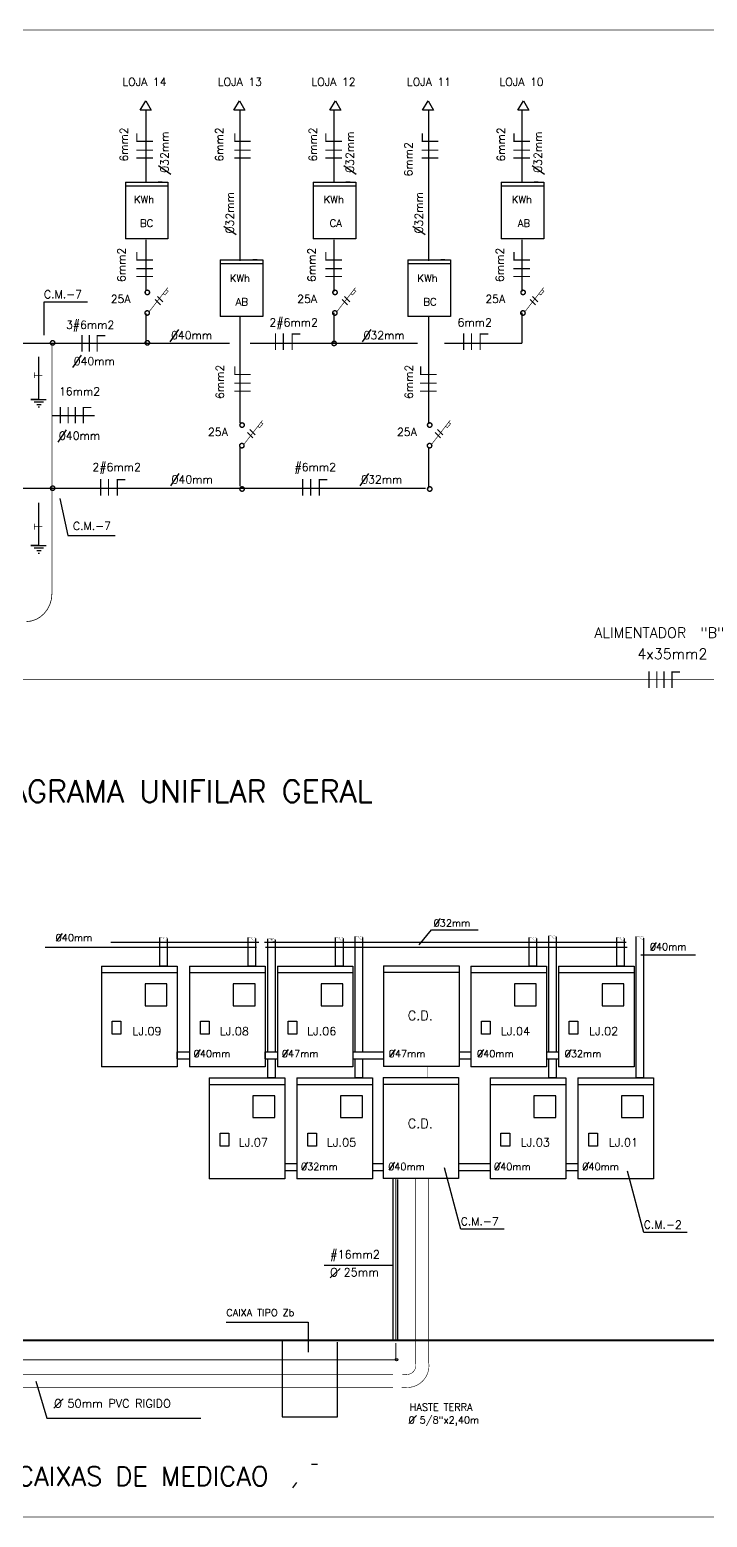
# Model space of a CAD drawing. Extents: x 0 to 0.535, y 0 to 0.271.
# Drawn here: x 0.2249 to 0.3485, y -0.0001 to 0.2713 of the extents above; entities that cross this region are included whole.
import ezdxf

# ---------------------------------------------------------------- set-up
doc = ezdxf.new("R2010")
doc.units = 0
doc.header["$LTSCALE"] = 100
doc.header["$MEASUREMENT"] = 0
doc.linetypes.add('DASHDOT', pattern=[1, 0.5, -0.25, 0, -0.25])
doc.linetypes.add('DASHED', pattern=[0.75, 0.5, -0.25])
doc.layers.get('0').update_dxf_attribs({"linetype": 'CONTINUOUS'})
doc.layers.add('MEDICAO', color=7, linetype='CONTINUOUS')
doc.styles.add('ROMANS', font='ROMANS', dxfattribs={"height": 100})

# ---------------------------------------------------------------- blocks, each defined once
blk = doc.blocks.new('2FASE')
at = {"const_width": 0.3}
for points in [[(0.15, 2.1), (0.15, -2.1)], [(2.15, 2.1), (2.15, -2.1)]]:
    blk.add_lwpolyline(points, dxfattribs=at)
blk.add_attdef('C', (0.5, 2.8), '', height=2)
blk = doc.blocks.new('NEUTRO')
at = {"const_width": 0.3}
for points in [[(0.15, 2.1), (0.15, -2.1)], [(0.2, 1.95), (2.2, 1.95)]]:
    blk.add_lwpolyline(points, dxfattribs=at)
at = {"style": 'ROMANS'}
blk.add_attdef('C', (0.04, 2.98), '', height=2, dxfattribs=at)
blk = doc.blocks.new('FAFAFANE')
at = {"const_width": 0.3}
for points in [[(0.15, 2.1), (0.15, -2.1)], [(2.1, 2.1), (2.1, -2.1)], [(3.95, 2.1), (3.95, -2.1)], [(5.95, 2.1), (5.95, -2.1)], [(6.05, 1.95), (8, 1.95)]]:
    blk.add_lwpolyline(points, dxfattribs=at)
for tag, p in [('C', (2.1, 2.4)), ('B', (2.85, -5))]:
    blk.add_attdef(tag, p, '', height=2)

msp = doc.modelspace()

# ---------------------------------------------------------------- linework, layer by layer
at = {"layer": 'MEDICAO'}
for p, q in [((0.24509, 0.25662), (0.24612, 0.25831)), ((0.24612, 0.25831), (0.24709, 0.25662)), ((0.26219, 0.25662), (0.26322, 0.25831)), ((0.26322, 0.25831), (0.26419, 0.25662)), ((0.27968, 0.25662), (0.2807, 0.25831)), ((0.2807, 0.25831), (0.28167, 0.25662)), ((0.29658, 0.25662), (0.29761, 0.25831)), ((0.29761, 0.25831), (0.29858, 0.25662)), ((0.31399, 0.25662), (0.31501, 0.25831)), ((0.31501, 0.25831), (0.31599, 0.25662)), ((0.24709, 0.25662), (0.24509, 0.25662)), ((0.24618, 0.24333), (0.24618, 0.25661)), ((0.26419, 0.25662), (0.26219, 0.25662)), ((0.26332, 0.22913), (0.26332, 0.25661)), ((0.28167, 0.25662), (0.27968, 0.25662)), ((0.28046, 0.24333), (0.28046, 0.25661)), ((0.29858, 0.25662), (0.29658, 0.25662)), ((0.29773, 0.22913), (0.29773, 0.25661)), ((0.31599, 0.25662), (0.31399, 0.25662)), ((0.31477, 0.24333), (0.31477, 0.25661)), ((0.24845, 0.24655), (0.2507, 0.24497)), ((0.28226, 0.24655), (0.28451, 0.24497)), ((0.31657, 0.24655), (0.31882, 0.24497)), ((0.24239, 0.24348), (0.25014, 0.24348)), ((0.24239, 0.24348), (0.24239, 0.23315)), ((0.24239, 0.24282), (0.25009, 0.24282)), ((0.24911, 0.24348), (0.24836, 0.24348)), ((0.25014, 0.24348), (0.25014, 0.23315)), ((0.27664, 0.24348), (0.28439, 0.24348)), ((0.27664, 0.24348), (0.27664, 0.23315)), ((0.27664, 0.24282), (0.28435, 0.24282)), ((0.28336, 0.24348), (0.28262, 0.24348)), ((0.28439, 0.24348), (0.28439, 0.23315)), ((0.31096, 0.24348), (0.31871, 0.24348)), ((0.31096, 0.24348), (0.31096, 0.23315)), ((0.31096, 0.24282), (0.31866, 0.24282)), ((0.31767, 0.24348), (0.31693, 0.24348)), ((0.31871, 0.24348), (0.31871, 0.23315)), ((0.26036, 0.23548), (0.2626, 0.23391)), ((0.29484, 0.23548), (0.29709, 0.23391)), ((0.25014, 0.23315), (0.24239, 0.23315)), ((0.24618, 0.22381), (0.24618, 0.23296)), ((0.28439, 0.23315), (0.27664, 0.23315)), ((0.28046, 0.22351), (0.28046, 0.23296)), ((0.31871, 0.23315), (0.31096, 0.23315)), ((0.31477, 0.22351), (0.31477, 0.23296)), ((0.25968, 0.22931), (0.26743, 0.22931)), ((0.25968, 0.22931), (0.25968, 0.21898)), ((0.25968, 0.22865), (0.26738, 0.22865)), ((0.26639, 0.22932), (0.26565, 0.22932)), ((0.26743, 0.22931), (0.26743, 0.21898)), ((0.29393, 0.22931), (0.30168, 0.22931)), ((0.29393, 0.22931), (0.29393, 0.21898)), ((0.29393, 0.22865), (0.30163, 0.22865)), ((0.30065, 0.22932), (0.29991, 0.22932)), ((0.30168, 0.22931), (0.30168, 0.21898)), ((0.24823, 0.22265), (0.24921, 0.22167)), ((0.28234, 0.22265), (0.28333, 0.22167)), ((0.31666, 0.22265), (0.31764, 0.22167)), ((0.24781, 0.22209), (0.24879, 0.22111)), ((0.28192, 0.22209), (0.28291, 0.22111)), ((0.31624, 0.22209), (0.31722, 0.22111)), ((0.24618, 0.21395), (0.24618, 0.21951)), ((0.26743, 0.21898), (0.25968, 0.21898)), ((0.26332, 0.19958), (0.26332, 0.21911)), ((0.28046, 0.21414), (0.28046, 0.21967)), ((0.30168, 0.21898), (0.29393, 0.21898)), ((0.29773, 0.19941), (0.29773, 0.21911)), ((0.31477, 0.21414), (0.31477, 0.21967)), ((0.25205, 0.21661), (0.25047, 0.21437)), ((0.28717, 0.21661), (0.2856, 0.21437)), ((0.21431, 0.21414), (0.26137, 0.21414)), ((0.2343, 0.2119), (0.23273, 0.20965)), ((0.26515, 0.21414), (0.28038, 0.21414)), ((0.28011, 0.21414), (0.29567, 0.21414)), ((0.3006, 0.21414), (0.3147, 0.21414)), ((0.22902, 0.20089), (0.23677, 0.20089)), ((0.2316, 0.19831), (0.23003, 0.19606)), ((0.26507, 0.19836), (0.26606, 0.19738)), ((0.29933, 0.19836), (0.30032, 0.19738)), ((0.26465, 0.1978), (0.26564, 0.19682)), ((0.29891, 0.1978), (0.29989, 0.19682)), ((0.26332, 0.188), (0.26332, 0.19527)), ((0.29773, 0.18765), (0.29773, 0.19497)), ((0.25216, 0.19033), (0.25059, 0.18808)), ((0.28675, 0.19033), (0.28518, 0.18808)), ((0.17786, 0.18768), (0.26821, 0.18768)), ((0.18256, 0.18768), (0.29712, 0.18768)), ((0.29978, 0.10914), (0.29874, 0.10771)), ((0.23082, 0.10645), (0.22978, 0.10502)), ((0.28432, 0.08487), (0.28432, 0.10587)), ((0.3196, 0.08487), (0.3196, 0.10599)), ((0.321, 0.08488), (0.321, 0.10582)), ((0.33558, 0.08026), (0.33558, 0.10589)), ((0.22772, 0.10391), (0.26631, 0.10391)), ((0.26672, 0.10481), (0.23975, 0.10481)), ((0.24867, 0.10049), (0.24867, 0.10568)), ((0.25007, 0.10049), (0.25007, 0.10551)), ((0.26476, 0.10049), (0.26476, 0.10568)), ((0.26616, 0.10049), (0.26616, 0.10551)), ((0.33373, 0.10481), (0.26776, 0.10481)), ((0.26797, 0.10391), (0.33394, 0.10391)), ((0.26834, 0.08489), (0.26834, 0.10545)), ((0.26974, 0.08489), (0.26974, 0.10528)), ((0.28074, 0.10049), (0.28074, 0.10568)), ((0.28214, 0.10049), (0.28214, 0.10551)), ((0.28572, 0.08487), (0.28572, 0.1057)), ((0.31604, 0.10049), (0.31604, 0.10568)), ((0.31744, 0.10049), (0.31744, 0.10551)), ((0.33201, 0.10049), (0.33201, 0.10568)), ((0.33341, 0.10049), (0.33341, 0.10551)), ((0.33698, 0.08009), (0.33698, 0.10558)), ((0.33923, 0.10479), (0.33819, 0.10336)), ((0.23801, 0.10048), (0.25181, 0.10048)), ((0.23801, 0.10048), (0.23801, 0.08208)), ((0.24999, 0.10049), (0.24867, 0.10049)), ((0.25181, 0.10048), (0.25181, 0.08208)), ((0.2541, 0.10048), (0.2679, 0.10048)), ((0.2541, 0.10048), (0.2541, 0.08208)), ((0.26608, 0.10049), (0.26476, 0.10049)), ((0.2679, 0.10048), (0.2679, 0.08208)), ((0.2701, 0.10048), (0.2839, 0.10048)), ((0.2701, 0.10048), (0.2701, 0.08208)), ((0.28206, 0.10049), (0.28074, 0.10049)), ((0.2839, 0.10048), (0.2839, 0.08208)), ((0.28948, 0.10055), (0.28948, 0.08215)), ((0.28948, 0.10055), (0.29851, 0.10055)), ((0.29758, 0.10055), (0.30328, 0.10055)), ((0.30328, 0.10055), (0.30328, 0.08215)), ((0.30538, 0.10048), (0.31918, 0.10048)), ((0.30538, 0.10048), (0.30538, 0.08208)), ((0.31736, 0.10049), (0.31604, 0.10049)), ((0.31918, 0.10048), (0.31918, 0.08208)), ((0.32138, 0.10048), (0.33518, 0.10048)), ((0.32138, 0.10048), (0.32138, 0.08208)), ((0.33333, 0.10049), (0.33201, 0.10049)), ((0.33518, 0.10048), (0.33518, 0.08208)), ((0.23801, 0.0993), (0.25172, 0.0993)), ((0.2541, 0.0993), (0.26782, 0.0993)), ((0.2701, 0.0993), (0.28382, 0.0993)), ((0.28948, 0.09937), (0.3032, 0.09937)), ((0.30538, 0.0993), (0.31909, 0.0993)), ((0.32138, 0.0993), (0.33509, 0.0993)), ((0.24997, 0.09724), (0.24597, 0.09724)), ((0.24597, 0.09724), (0.24597, 0.09324)), ((0.24997, 0.09324), (0.24997, 0.09724)), ((0.26607, 0.09724), (0.26207, 0.09724)), ((0.26207, 0.09724), (0.26207, 0.09324)), ((0.26607, 0.09324), (0.26607, 0.09724)), ((0.28207, 0.09724), (0.27807, 0.09724)), ((0.27807, 0.09724), (0.27807, 0.09324)), ((0.28207, 0.09324), (0.28207, 0.09724)), ((0.31734, 0.09724), (0.31334, 0.09724)), ((0.31334, 0.09724), (0.31334, 0.09324)), ((0.31734, 0.09324), (0.31734, 0.09724)), ((0.33334, 0.09724), (0.32934, 0.09724)), ((0.32934, 0.09724), (0.32934, 0.09324)), ((0.33334, 0.09324), (0.33334, 0.09724)), ((0.24597, 0.09324), (0.24997, 0.09324)), ((0.26207, 0.09324), (0.26607, 0.09324)), ((0.27807, 0.09324), (0.28207, 0.09324)), ((0.31334, 0.09324), (0.31734, 0.09324)), ((0.32934, 0.09324), (0.33334, 0.09324)), ((0.23997, 0.08804), (0.23997, 0.09044)), ((0.23997, 0.09044), (0.24157, 0.09044)), ((0.24157, 0.09044), (0.24157, 0.08804)), ((0.25607, 0.08804), (0.25607, 0.09044)), ((0.25607, 0.09044), (0.25767, 0.09044)), ((0.25767, 0.09044), (0.25767, 0.08804)), ((0.27207, 0.08804), (0.27207, 0.09044)), ((0.27207, 0.09044), (0.27367, 0.09044)), ((0.27367, 0.09044), (0.27367, 0.08804)), ((0.30734, 0.08804), (0.30734, 0.09044)), ((0.30734, 0.09044), (0.30894, 0.09044)), ((0.30894, 0.09044), (0.30894, 0.08804)), ((0.32334, 0.08804), (0.32334, 0.09044)), ((0.32334, 0.09044), (0.32494, 0.09044)), ((0.32494, 0.09044), (0.32494, 0.08804)), ((0.24157, 0.08804), (0.23997, 0.08804)), ((0.25767, 0.08804), (0.25607, 0.08804)), ((0.27367, 0.08804), (0.27207, 0.08804)), ((0.30894, 0.08804), (0.30734, 0.08804)), ((0.32494, 0.08804), (0.32334, 0.08804)), ((0.2518, 0.08487), (0.254, 0.08487)), ((0.2518, 0.08359), (0.2518, 0.08487)), ((0.25601, 0.0853), (0.25497, 0.08387)), ((0.26789, 0.08359), (0.26789, 0.08487)), ((0.26789, 0.08487), (0.27009, 0.08487)), ((0.2721, 0.0853), (0.27106, 0.08387)), ((0.2839, 0.08487), (0.28939, 0.08487)), ((0.2916, 0.0853), (0.29056, 0.08387)), ((0.30331, 0.08487), (0.30537, 0.08487)), ((0.3077, 0.0853), (0.30666, 0.08387)), ((0.31917, 0.08487), (0.32138, 0.08487)), ((0.3237, 0.0853), (0.32266, 0.08387)), ((0.25181, 0.08208), (0.23801, 0.08208)), ((0.2518, 0.08359), (0.254, 0.08359)), ((0.2679, 0.08208), (0.2541, 0.08208)), ((0.26789, 0.08359), (0.27009, 0.08359)), ((0.26834, 0.08009), (0.26834, 0.08355)), ((0.26974, 0.08009), (0.26974, 0.08355)), ((0.2839, 0.08208), (0.2701, 0.08208)), ((0.2839, 0.08359), (0.28939, 0.08359)), ((0.28432, 0.08009), (0.28432, 0.08357)), ((0.28572, 0.08009), (0.28572, 0.08357)), ((0.30328, 0.08215), (0.28948, 0.08215)), ((0.30331, 0.08359), (0.30537, 0.08359)), ((0.31918, 0.08208), (0.30538, 0.08208)), ((0.31917, 0.08359), (0.32138, 0.08359)), ((0.3196, 0.08009), (0.3196, 0.08358)), ((0.321, 0.08009), (0.321, 0.08358)), ((0.33518, 0.08208), (0.32138, 0.08208)), ((0.25768, 0.08008), (0.25768, 0.06168)), ((0.25768, 0.08008), (0.27148, 0.08008)), ((0.25768, 0.0789), (0.2714, 0.0789)), ((0.26966, 0.08009), (0.26834, 0.08009)), ((0.27148, 0.08008), (0.27148, 0.06168)), ((0.27368, 0.08008), (0.28748, 0.08008)), ((0.27368, 0.08008), (0.27368, 0.06168)), ((0.27368, 0.0789), (0.2874, 0.0789)), ((0.28564, 0.08009), (0.28432, 0.08009)), ((0.28748, 0.08008), (0.28748, 0.06168)), ((0.28938, 0.08015), (0.28938, 0.06175)), ((0.28938, 0.08015), (0.30318, 0.08015)), ((0.28938, 0.07897), (0.30309, 0.07897)), ((0.30318, 0.08015), (0.30318, 0.06175)), ((0.30894, 0.08008), (0.30894, 0.06168)), ((0.30894, 0.08008), (0.32274, 0.08008)), ((0.30894, 0.0789), (0.32265, 0.0789)), ((0.32092, 0.08009), (0.3196, 0.08009)), ((0.32274, 0.08008), (0.32274, 0.06168)), ((0.32494, 0.08008), (0.32494, 0.06168)), ((0.32494, 0.08008), (0.33874, 0.08008)), ((0.32494, 0.0789), (0.33865, 0.0789)), ((0.33558, 0.0801), (0.33558, 0.08027)), ((0.3369, 0.08009), (0.33558, 0.08009)), ((0.33874, 0.08008), (0.33874, 0.06168)), ((0.26965, 0.07684), (0.26565, 0.07684)), ((0.26565, 0.07684), (0.26565, 0.07284)), ((0.26965, 0.07284), (0.26965, 0.07684)), ((0.28565, 0.07684), (0.28165, 0.07684)), ((0.28165, 0.07684), (0.28165, 0.07284)), ((0.28565, 0.07284), (0.28565, 0.07684)), ((0.3209, 0.07684), (0.3169, 0.07684)), ((0.3169, 0.07684), (0.3169, 0.07284)), ((0.3209, 0.07284), (0.3209, 0.07684)), ((0.3369, 0.07684), (0.3329, 0.07684)), ((0.3329, 0.07684), (0.3329, 0.07284)), ((0.3369, 0.07284), (0.3369, 0.07684)), ((0.26565, 0.07284), (0.26965, 0.07284)), ((0.28165, 0.07284), (0.28565, 0.07284)), ((0.3169, 0.07284), (0.3209, 0.07284)), ((0.3329, 0.07284), (0.3369, 0.07284)), ((0.25965, 0.06764), (0.25965, 0.07004)), ((0.25965, 0.07004), (0.26125, 0.07004)), ((0.26125, 0.07004), (0.26125, 0.06764)), ((0.27565, 0.06764), (0.27565, 0.07004)), ((0.27565, 0.07004), (0.27725, 0.07004)), ((0.27725, 0.07004), (0.27725, 0.06764)), ((0.3109, 0.06764), (0.3109, 0.07004)), ((0.3109, 0.07004), (0.3125, 0.07004)), ((0.3125, 0.07004), (0.3125, 0.06764)), ((0.3269, 0.06764), (0.3269, 0.07004)), ((0.3269, 0.07004), (0.3285, 0.07004)), ((0.3285, 0.07004), (0.3285, 0.06764)), ((0.26125, 0.06764), (0.25965, 0.06764)), ((0.27725, 0.06764), (0.27565, 0.06764)), ((0.3125, 0.06764), (0.3109, 0.06764)), ((0.3285, 0.06764), (0.3269, 0.06764)), ((0.27367, 0.06443), (0.27146, 0.06443)), ((0.27367, 0.06315), (0.27146, 0.06315)), ((0.2756, 0.0647), (0.27456, 0.06327)), ((0.28935, 0.06443), (0.28747, 0.06443)), ((0.28937, 0.06315), (0.28747, 0.06315)), ((0.2915, 0.0647), (0.29046, 0.06327)), ((0.30894, 0.06443), (0.30318, 0.06443)), ((0.30894, 0.06315), (0.30318, 0.06315)), ((0.3108, 0.0647), (0.30976, 0.06327)), ((0.32495, 0.06443), (0.32276, 0.06443)), ((0.32495, 0.06315), (0.32276, 0.06315)), ((0.3269, 0.0647), (0.32586, 0.06327)), ((0.27148, 0.06168), (0.25768, 0.06168)), ((0.28748, 0.06168), (0.27368, 0.06168)), ((0.30318, 0.06175), (0.28938, 0.06175)), ((0.29122, 0.03235), (0.29122, 0.06173)), ((0.29211, 0.03223), (0.29211, 0.06156)), ((0.32274, 0.06168), (0.30894, 0.06168)), ((0.33874, 0.06168), (0.32494, 0.06168)), ((0.29549, 0.01848), (0.29406, 0.01705)), ((0.27635, 0.00965), (0.27741, 0.00965)), ((0.27357, 0.00629), (0.27285, 0.00529))]:
    msp.add_line(p, q, dxfattribs=at)
at = {"layer": 'MEDICAO', "linetype": 'Continuous'}
for p, q in [((0.23544, 0.22161), (0.22753, 0.22161)), ((0.22753, 0.22161), (0.22753, 0.21555)), ((0.23045, 0.18579), (0.23189, 0.17902)), ((0.23189, 0.17902), (0.24054, 0.17902)), ((0.29597, 0.10438), (0.29825, 0.10707)), ((0.29825, 0.10707), (0.30676, 0.10707)), ((0.33643, 0.10251), (0.34639, 0.10251)), ((0.30355, 0.05251), (0.30059, 0.0637)), ((0.33695, 0.05191), (0.33399, 0.0631)), ((0.31146, 0.05251), (0.30355, 0.05251)), ((0.34486, 0.05191), (0.33695, 0.05191)), ((0.27867, 0.04595), (0.29131, 0.04595)), ((0.28156, 0.04532), (0.27975, 0.04365)), ((0.26076, 0.03551), (0.27572, 0.03551)), ((0.27572, 0.03551), (0.27572, 0.03008)), ((0.22604, 0.02479), (0.22804, 0.01801)), ((0.23102, 0.02156), (0.22934, 0.01983)), ((0.22804, 0.01801), (0.25616, 0.01801))]:
    msp.add_line(p, q, dxfattribs=at)
at = {"layer": 'MEDICAO', "linetype": 'DASHED'}
for p, q in [((0.22654, 0.21161), (0.22654, 0.20385)), ((0.22654, 0.20385), (0.2251, 0.20385)), ((0.2251, 0.20385), (0.22791, 0.20385)), ((0.22576, 0.2034), (0.22743, 0.2034)), ((0.22621, 0.20292), (0.22701, 0.20292)), ((0.22648, 0.20247), (0.22671, 0.20247)), ((0.22654, 0.18496), (0.22654, 0.1772)), ((0.2251, 0.1772), (0.22791, 0.1772)), ((0.22654, 0.1772), (0.2251, 0.1772)), ((0.22576, 0.17675), (0.22743, 0.17675)), ((0.22621, 0.17627), (0.22701, 0.17627)), ((0.22648, 0.17582), (0.22671, 0.17582)), ((0.27101, 0.03234), (0.27101, 0.01829)), ((0.28107, 0.01829), (0.28107, 0.03189)), ((0.27101, 0.01829), (0.28107, 0.01829))]:
    msp.add_line(p, q, dxfattribs=at)
at = {"layer": 'MEDICAO', "linetype": 'Continuous', "const_width": 0.0001}
msp.add_lwpolyline([(0, 0.27123), (0, 0), (0.5354, 0), (0.5354, 0.27123), (0, 0.27123)], dxfattribs=at)
at = {"layer": 'MEDICAO', "const_width": 0.000259}
for points in [[(0.24598, 0.22337, 1), (0.24679, 0.22337, 1)], [(0.28022, 0.22337, 1), (0.28103, 0.22337, 1)], [(0.31453, 0.22337, 1), (0.31534, 0.22337, 1)], [(0.24595, 0.21962, 1), (0.24676, 0.21962, 1)], [(0.28018, 0.21962, 1), (0.281, 0.21962, 1)], [(0.3145, 0.21962, 1), (0.31531, 0.21962, 1)], [(0.2287, 0.21417, 1), (0.22951, 0.21417, 1)], [(0.24598, 0.21417, 1), (0.24679, 0.21417, 1)], [(0.28005, 0.21407, 1), (0.28087, 0.21407, 1)], [(0.26326, 0.19917, 1), (0.26407, 0.19917, 1)], [(0.29749, 0.19917, 1), (0.29831, 0.19917, 1)], [(0.26322, 0.19542, 1), (0.26404, 0.19542, 1)], [(0.29746, 0.19542, 1), (0.29828, 0.19542, 1)], [(0.2287, 0.18765, 1), (0.22951, 0.18765, 1)], [(0.26326, 0.18751, 1), (0.26407, 0.18751, 1)], [(0.29749, 0.18751, 1), (0.29831, 0.18751, 1)]]:
    msp.add_lwpolyline(points, format="xyb", close=True, dxfattribs=at)
at = {"layer": 'MEDICAO'}
for points, const_width in [([(0.24671, 0.21984), (0.25012, 0.22425), (0.24982, 0.22387), (0.25019, 0.2236), (0.24961, 0.22292), (0.24927, 0.22312)], 0.000112), ([(0.28095, 0.21984), (0.28436, 0.22425), (0.28405, 0.22387), (0.28443, 0.2236), (0.28385, 0.22292), (0.28351, 0.22312)], 0.000112), ([(0.31526, 0.21984), (0.31868, 0.22425), (0.31837, 0.22387), (0.31874, 0.2236), (0.31817, 0.22292), (0.31782, 0.22312)], 0.000112), ([(0.23447, 0.21559), (0.23447, 0.21257)], 0.000216), ([(0.2358, 0.21559), (0.2358, 0.21257)], 0.000216), ([(0.23724, 0.21559), (0.23724, 0.21257)], 0.000216), ([(0.23731, 0.21548), (0.23871, 0.21548)], 0.000216), ([(0.22899, 0.21418), (0.22899, 0.16832)], 0.00014), ([(0.22571, 0.20826), (0.2272, 0.20826)], 0.000106), ([(0.22577, 0.20773), (0.22577, 0.2088)], 0.000106), ([(0.26399, 0.19564), (0.2674, 0.20005), (0.2671, 0.19967), (0.26747, 0.1994), (0.26689, 0.19872), (0.26655, 0.19892)], 0.000112), ([(0.29823, 0.19564), (0.30164, 0.20005), (0.30133, 0.19967), (0.30171, 0.1994), (0.30113, 0.19872), (0.30079, 0.19892)], 0.000112), ([(0.22571, 0.18064), (0.2272, 0.18064)], 0.000106), ([(0.22577, 0.18011), (0.22577, 0.18119)], 0.000106), ([(0.22434, 0.16333), (0.22523, 0.16343), (0.22608, 0.16372), (0.22686, 0.16418), (0.22756, 0.16479), (0.22814, 0.16554), (0.22859, 0.16641), (0.22888, 0.16739), (0.22898, 0.16846)], 0.00014), ([(0.44554, 0.15272), (0.12955, 0.15272)], 0.0001), ([(0.2843, 0.10588), (0.28444, 0.1059), (0.28455, 0.1059), (0.28465, 0.1059), (0.28472, 0.10588), (0.28479, 0.10585), (0.28484, 0.10582), (0.28488, 0.10579), (0.28492, 0.10575), (0.28495, 0.10572), (0.28498, 0.10568), (0.28501, 0.10565), (0.28504, 0.10561), (0.28507, 0.10558), (0.2851, 0.10555), (0.28513, 0.10552), (0.28516, 0.10549), (0.28519, 0.10546), (0.28523, 0.10544), (0.28526, 0.10541), (0.2853, 0.1054), (0.28534, 0.10538), (0.28538, 0.10537), (0.28542, 0.10537), (0.28545, 0.10538), (0.28549, 0.10539), (0.28553, 0.10542), (0.28556, 0.10544), (0.2856, 0.10547), (0.28563, 0.10551), (0.28565, 0.10554), (0.28568, 0.10558), (0.2857, 0.10562), (0.28571, 0.10565), (0.28572, 0.10569), (0.28571, 0.10572), (0.28571, 0.10575), (0.28569, 0.10577), (0.28566, 0.1058), (0.28562, 0.10582), (0.28557, 0.10583), (0.2855, 0.10585), (0.28543, 0.10586), (0.28535, 0.10587), (0.28526, 0.10587), (0.28517, 0.10586), (0.28508, 0.10585), (0.28499, 0.10584), (0.28491, 0.10581)], 0.00004), ([(0.28432, 0.10588), (0.28446, 0.1059), (0.28457, 0.1059), (0.28466, 0.1059), (0.28474, 0.10588), (0.2848, 0.10585), (0.28485, 0.10582), (0.2849, 0.10579), (0.28493, 0.10575), (0.28497, 0.10572), (0.285, 0.10568), (0.28503, 0.10565), (0.28506, 0.10561), (0.28509, 0.10558), (0.28511, 0.10555), (0.28514, 0.10552), (0.28518, 0.10549), (0.28521, 0.10546), (0.28524, 0.10544), (0.28528, 0.10541), (0.28532, 0.1054), (0.28535, 0.10538), (0.28539, 0.10537), (0.28543, 0.10537), (0.28547, 0.10538), (0.28551, 0.10539), (0.28554, 0.10542), (0.28558, 0.10544), (0.28561, 0.10547), (0.28564, 0.10551), (0.28567, 0.10554), (0.28569, 0.10558), (0.28571, 0.10562), (0.28572, 0.10565), (0.28573, 0.10569), (0.28573, 0.10572), (0.28572, 0.10575), (0.2857, 0.10577), (0.28567, 0.1058), (0.28564, 0.10582), (0.28558, 0.10583), (0.28552, 0.10585), (0.28544, 0.10586), (0.28536, 0.10587), (0.28527, 0.10587), (0.28518, 0.10586), (0.28509, 0.10585), (0.285, 0.10584), (0.28492, 0.10581)], 0.00004), ([(0.3196, 0.106), (0.31974, 0.10602), (0.31985, 0.10602), (0.31995, 0.10601), (0.32002, 0.106), (0.32009, 0.10597), (0.32014, 0.10594), (0.32018, 0.10591), (0.32022, 0.10587), (0.32025, 0.10584), (0.32028, 0.1058), (0.32031, 0.10577), (0.32034, 0.10573), (0.32037, 0.1057), (0.3204, 0.10567), (0.32043, 0.10564), (0.32046, 0.10561), (0.32049, 0.10558), (0.32053, 0.10555), (0.32056, 0.10553), (0.3206, 0.10551), (0.32064, 0.1055), (0.32068, 0.10549), (0.32072, 0.10549), (0.32075, 0.1055), (0.32079, 0.10551), (0.32083, 0.10554), (0.32086, 0.10556), (0.3209, 0.10559), (0.32093, 0.10563), (0.32095, 0.10566), (0.32098, 0.1057), (0.321, 0.10574), (0.32101, 0.10577), (0.32101, 0.10581), (0.32101, 0.10584), (0.32101, 0.10586), (0.32099, 0.10589), (0.32096, 0.10591), (0.32092, 0.10594), (0.32087, 0.10595), (0.3208, 0.10597), (0.32073, 0.10598), (0.32065, 0.10599), (0.32056, 0.10599), (0.32047, 0.10598), (0.32038, 0.10597), (0.32029, 0.10596), (0.32021, 0.10593)], 0.00004), ([(0.33558, 0.10589), (0.33571, 0.10592), (0.33583, 0.10594), (0.33592, 0.10595), (0.336, 0.10595), (0.33606, 0.10594), (0.33611, 0.10592), (0.33616, 0.1059), (0.33619, 0.10577), (0.33623, 0.10573), (0.33626, 0.1057), (0.33629, 0.10566), (0.33632, 0.10563), (0.33634, 0.10559), (0.33637, 0.10556), (0.3364, 0.10553), (0.33643, 0.1055), (0.33647, 0.10547), (0.3365, 0.10545), (0.33654, 0.10543), (0.33657, 0.10541), (0.33661, 0.1054), (0.33665, 0.10539), (0.33669, 0.10539), (0.33673, 0.10539), (0.33677, 0.10541), (0.3368, 0.10543), (0.33684, 0.10546), (0.33687, 0.10549), (0.3369, 0.10552), (0.33693, 0.10556), (0.33695, 0.1056), (0.33697, 0.10563), (0.33698, 0.10567), (0.33699, 0.1057), (0.33699, 0.10573), (0.33698, 0.10576), (0.33696, 0.10579), (0.33693, 0.10581), (0.33689, 0.10583), (0.33684, 0.10585), (0.33678, 0.10586), (0.3367, 0.10587), (0.33663, 0.10588), (0.33655, 0.10588), (0.33647, 0.10588), (0.3364, 0.10587), (0.33634, 0.10585), (0.3363, 0.10583)], 0.00004), ([(0.24867, 0.10568), (0.24881, 0.1057), (0.24892, 0.10571), (0.24902, 0.1057), (0.24909, 0.10568), (0.24916, 0.10566), (0.24921, 0.10563), (0.24925, 0.10559), (0.24929, 0.10556), (0.24932, 0.10552), (0.24935, 0.10549), (0.24938, 0.10545), (0.24941, 0.10542), (0.24944, 0.10538), (0.24947, 0.10535), (0.2495, 0.10532), (0.24953, 0.10529), (0.24956, 0.10526), (0.2496, 0.10524), (0.24963, 0.10522), (0.24967, 0.1052), (0.24971, 0.10519), (0.24975, 0.10518), (0.24979, 0.10518), (0.24982, 0.10518), (0.24986, 0.1052), (0.2499, 0.10522), (0.24993, 0.10525), (0.24997, 0.10528), (0.25, 0.10531), (0.25002, 0.10535), (0.25005, 0.10539), (0.25007, 0.10542), (0.25009, 0.10546), (0.2501, 0.10549), (0.25011, 0.10552), (0.25011, 0.10555), (0.2501, 0.10558), (0.25008, 0.1056), (0.25004, 0.10562), (0.24994, 0.10564), (0.24987, 0.10565), (0.2498, 0.10566), (0.24972, 0.10567), (0.24963, 0.10567), (0.24954, 0.10567), (0.24945, 0.10566), (0.24936, 0.10564), (0.24928, 0.10562)], 0.00004), ([(0.26477, 0.10568), (0.2649, 0.1057), (0.26502, 0.10571), (0.26511, 0.1057), (0.26519, 0.10568), (0.26525, 0.10566), (0.2653, 0.10563), (0.26534, 0.10559), (0.26538, 0.10556), (0.26541, 0.10552), (0.26545, 0.10549), (0.26548, 0.10545), (0.2655, 0.10542), (0.26553, 0.10538), (0.26556, 0.10535), (0.26559, 0.10532), (0.26562, 0.10529), (0.26565, 0.10526), (0.26569, 0.10524), (0.26572, 0.10522), (0.26576, 0.1052), (0.2658, 0.10519), (0.26584, 0.10518), (0.26588, 0.10518), (0.26592, 0.10518), (0.26595, 0.1052), (0.26599, 0.10522), (0.26603, 0.10525), (0.26606, 0.10528), (0.26609, 0.10531), (0.26612, 0.10535), (0.26614, 0.10539), (0.26616, 0.10542), (0.26617, 0.10546), (0.26618, 0.10549), (0.26618, 0.10552), (0.26617, 0.10555), (0.26615, 0.10558), (0.26612, 0.1056), (0.26608, 0.10562), (0.26603, 0.10564), (0.26597, 0.10565), (0.26589, 0.10566), (0.26581, 0.10567), (0.26572, 0.10567), (0.26563, 0.10567), (0.26554, 0.10566), (0.26545, 0.10564), (0.26537, 0.10562)], 0.00004), ([(0.26833, 0.10546), (0.26847, 0.10548), (0.26858, 0.10548), (0.26867, 0.10547), (0.26875, 0.10546), (0.26881, 0.10543), (0.26886, 0.1054), (0.26891, 0.10537), (0.26894, 0.10533), (0.26898, 0.1053), (0.26901, 0.10526), (0.26904, 0.10523), (0.26907, 0.10519), (0.2691, 0.10516), (0.26913, 0.10513), (0.26915, 0.1051), (0.26919, 0.10507), (0.26922, 0.10504), (0.26925, 0.10501), (0.26929, 0.10499), (0.26933, 0.10497), (0.26936, 0.10496), (0.2694, 0.10495), (0.26944, 0.10495), (0.26948, 0.10496), (0.26952, 0.10498), (0.26956, 0.105), (0.26959, 0.10503), (0.26962, 0.10506), (0.26965, 0.1051), (0.26968, 0.10513), (0.2697, 0.10517), (0.26972, 0.1052), (0.26973, 0.10523), (0.26974, 0.10527), (0.26974, 0.1053), (0.26973, 0.10532), (0.26971, 0.10535), (0.26969, 0.10537), (0.26965, 0.10539), (0.26959, 0.10541), (0.26953, 0.10543), (0.26946, 0.10544), (0.26937, 0.10545), (0.26928, 0.10545), (0.26919, 0.10544), (0.2691, 0.10543), (0.26902, 0.10542), (0.26893, 0.10539)], 0.00004), ([(0.26835, 0.10546), (0.26854, 0.10548), (0.26872, 0.10548), (0.26887, 0.10547), (0.26901, 0.10546), (0.26913, 0.10543), (0.26924, 0.1054), (0.26934, 0.10537), (0.26896, 0.10533), (0.26899, 0.1053), (0.26903, 0.10526), (0.26906, 0.10523), (0.26908, 0.10519), (0.26911, 0.10516), (0.26914, 0.10513), (0.26917, 0.1051), (0.2692, 0.10507), (0.26923, 0.10504), (0.26927, 0.10501), (0.2693, 0.10499), (0.26934, 0.10497), (0.26938, 0.10496), (0.26942, 0.10495), (0.26946, 0.10495), (0.2695, 0.10496), (0.26953, 0.10498), (0.26957, 0.105), (0.26961, 0.10503), (0.26964, 0.10506), (0.26967, 0.1051), (0.2697, 0.10513), (0.26972, 0.10517), (0.26974, 0.1052), (0.26975, 0.10523), (0.26976, 0.10527), (0.26976, 0.1053), (0.26975, 0.10532), (0.26973, 0.10535), (0.2697, 0.10537), (0.26966, 0.10539), (0.26961, 0.10541), (0.26955, 0.10543), (0.26947, 0.10544), (0.26939, 0.10545), (0.2693, 0.10545), (0.26921, 0.10544), (0.26912, 0.10543), (0.26903, 0.10542), (0.26895, 0.10539)], 0.00004), ([(0.28074, 0.10568), (0.28088, 0.1057), (0.28099, 0.10571), (0.28108, 0.1057), (0.28116, 0.10568), (0.28122, 0.10566), (0.28127, 0.10563), (0.28132, 0.10559), (0.28135, 0.10556), (0.28139, 0.10552), (0.28142, 0.10549), (0.28145, 0.10545), (0.28148, 0.10542), (0.28151, 0.10538), (0.28153, 0.10535), (0.28156, 0.10532), (0.28159, 0.10529), (0.28163, 0.10526), (0.28166, 0.10524), (0.2817, 0.10522), (0.28174, 0.1052), (0.28177, 0.10519), (0.28181, 0.10518), (0.28185, 0.10518), (0.28189, 0.10518), (0.28193, 0.1052), (0.28196, 0.10522), (0.282, 0.10525), (0.28203, 0.10528), (0.28206, 0.10531), (0.28209, 0.10535), (0.28211, 0.10539), (0.28213, 0.10542), (0.28214, 0.10546), (0.28215, 0.10549), (0.28215, 0.10552), (0.28214, 0.10555), (0.28212, 0.10558), (0.28209, 0.1056), (0.28206, 0.10562), (0.282, 0.10564), (0.28194, 0.10565), (0.28186, 0.10566), (0.28178, 0.10567), (0.28169, 0.10567), (0.2816, 0.10567), (0.28151, 0.10566), (0.28142, 0.10564), (0.28134, 0.10562)], 0.00004), ([(0.31604, 0.10568), (0.31618, 0.1057), (0.31629, 0.10571), (0.31638, 0.1057), (0.31646, 0.10568), (0.31652, 0.10566), (0.31657, 0.10563), (0.31662, 0.10559), (0.31665, 0.10556), (0.31669, 0.10552), (0.31672, 0.10549), (0.31675, 0.10545), (0.31678, 0.10542), (0.31681, 0.10538), (0.31683, 0.10535), (0.31686, 0.10532), (0.31689, 0.10529), (0.31693, 0.10526), (0.31696, 0.10524), (0.317, 0.10522), (0.31704, 0.1052), (0.31707, 0.10519), (0.31711, 0.10518), (0.31715, 0.10518), (0.31719, 0.10518), (0.31723, 0.1052), (0.31726, 0.10522), (0.3173, 0.10525), (0.31733, 0.10528), (0.31736, 0.10531), (0.31739, 0.10535), (0.31741, 0.10539), (0.31743, 0.10542), (0.31744, 0.10546), (0.31745, 0.10549), (0.31745, 0.10552), (0.31744, 0.10555), (0.31742, 0.10558), (0.31739, 0.1056), (0.31735, 0.10562), (0.3173, 0.10564), (0.31724, 0.10565), (0.31717, 0.10566), (0.31709, 0.10567), (0.31701, 0.10567), (0.31693, 0.10567), (0.31686, 0.10566), (0.3168, 0.10564), (0.31676, 0.10562)], 0.00004), ([(0.33201, 0.10568), (0.33215, 0.1057), (0.33226, 0.10571), (0.33236, 0.1057), (0.33243, 0.10568), (0.3325, 0.10566), (0.33255, 0.10563), (0.33259, 0.10559), (0.33263, 0.10556), (0.33266, 0.10552), (0.33269, 0.10549), (0.33272, 0.10545), (0.33275, 0.10542), (0.33278, 0.10538), (0.33281, 0.10535), (0.33284, 0.10532), (0.33287, 0.10529), (0.3329, 0.10526), (0.33294, 0.10524), (0.33298, 0.10522), (0.33302, 0.1052), (0.33306, 0.10519), (0.3331, 0.10518), (0.33315, 0.10518), (0.33316, 0.10518), (0.3332, 0.1052), (0.33324, 0.10522), (0.33327, 0.10525), (0.33331, 0.10528), (0.33334, 0.10531), (0.33336, 0.10535), (0.33339, 0.10539), (0.3334, 0.10542), (0.33342, 0.10546), (0.33342, 0.10549), (0.33342, 0.10552), (0.33341, 0.10555), (0.3334, 0.10558), (0.33337, 0.1056), (0.33333, 0.10562), (0.33328, 0.10564), (0.33321, 0.10565), (0.33314, 0.10566), (0.33305, 0.10567), (0.33297, 0.10567), (0.33288, 0.10567), (0.33279, 0.10566), (0.3327, 0.10564), (0.33262, 0.10562)], 0.00004), ([(0.29515, 0.08016), (0.29515, 0.08215)], 0.00004), ([(0.29751, 0.08016), (0.29751, 0.08215)], 0.00004), ([(0.29535, 0.02811), (0.29535, 0.06181)], 0.0001), ([(0.29772, 0.028), (0.29772, 0.06181)], 0.0001), ([(0.36338, 0.03223), (0.01702, 0.03223)], 0.0004), ([(0.29118, 0.026), (0.19851, 0.026)], 0.0001), ([(0.29368, 0.026), (0.29288, 0.026)], 0.0001), ([(0.29118, 0.02363), (0.19766, 0.02363)], 0.0001), ([(0.29367, 0.02363), (0.29277, 0.02363)], 0.0001)]:
    msp.add_lwpolyline(points, dxfattribs=dict(at, const_width=const_width))
at = {"layer": 'MEDICAO', "linetype": 'DASHED', "const_width": 0.00001}
for points in [[(0.22642, 0.21684), (0.23122, 0.21684), (0.23122, 0.21165), (0.22645, 0.21165), (0.22645, 0.21681)], [(0.22642, 0.1902), (0.23122, 0.1902), (0.23122, 0.185), (0.22645, 0.185), (0.22645, 0.19017)], [(0.29103, 0.02934), (0.29258, 0.02934), (0.29258, 0.01885), (0.29115, 0.01599), (0.29115, 0.02934)]]:
    msp.add_lwpolyline(points, dxfattribs=at)
at = {"layer": 'MEDICAO', "linetype": 'DASHDOT', "const_width": 0.00015}
for points in [[(0.29171, 0.03223), (0.29171, 0.0617)], [(0.05302, 0.02867), (0.29185, 0.02867), (0.29171, 0.02867), (0.29171, 0.03171)]]:
    msp.add_lwpolyline(points, dxfattribs=at)
at = {"layer": 'MEDICAO', "linetype": 'DASHED', "const_width": 0.00001}
msp.add_lwpolyline([(0.28936, 0.03196), (0.2946, 0.03196), (0.2946, 0.02707), (0.28924, 0.02707), (0.28924, 0.03196)], close=True, dxfattribs=at)
at = {"layer": 'MEDICAO', "linetype": 'Continuous', "const_width": 0.0001}
for points in [[(0.29355, 0.02598, 0.522445), (0.29531, 0.02814, 0.522445)], [(0.29362, 0.02362, 0.482883), (0.29769, 0.02833, 0.482883)]]:
    msp.add_lwpolyline(points, format="xyb", dxfattribs=at)
at = {"layer": 'MEDICAO', "linetype": 'Continuous'}
msp.add_circle((0.29184, 0.02868), 0.000214, dxfattribs=at)

# ---------------------------------------------------------------- block references
at = {"layer": 'MEDICAO', "xscale": 0.0007188480000000001, "yscale": 0.0007188480000000001, "zscale": 0.0007188480000000001, "rotation": 90}
for name, p in [('NEUTRO', (0.24588, 0.25081)), ('NEUTRO', (0.26374, 0.25081)), ('NEUTRO', (0.28036, 0.25081)), ('NEUTRO', (0.29796, 0.25081)), ('NEUTRO', (0.31467, 0.25081)), ('2FASE', (0.24588, 0.24778)), ('2FASE', (0.26374, 0.24778)), ('2FASE', (0.28036, 0.24778)), ('2FASE', (0.29796, 0.24778)), ('2FASE', (0.31467, 0.24778)), ('NEUTRO', (0.24588, 0.22919)), ('NEUTRO', (0.28036, 0.22919)), ('NEUTRO', (0.31467, 0.22919)), ('2FASE', (0.24588, 0.22616)), ('2FASE', (0.28036, 0.22616)), ('2FASE', (0.31467, 0.22616)), ('NEUTRO', (0.26374, 0.2083)), ('NEUTRO', (0.29765, 0.2083)), ('2FASE', (0.26374, 0.20526)), ('2FASE', (0.29765, 0.20526))]:
    msp.add_blockref(name, p, dxfattribs=at)
at = {"layer": 'MEDICAO', "xscale": 0.0007188480000000001, "yscale": 0.0007188480000000001, "zscale": 0.0007188480000000001}
for name, p in [('2FASE', (0.26965, 0.21438)), ('NEUTRO', (0.27269, 0.21438)), ('2FASE', (0.30397, 0.21438)), ('NEUTRO', (0.307, 0.21438)), ('FAFAFANE', (0.23042, 0.20098)), ('2FASE', (0.23776, 0.1878)), ('NEUTRO', (0.2408, 0.1878)), ('2FASE', (0.27462, 0.1878)), ('NEUTRO', (0.27766, 0.1878)), ('FAFAFANE', (0.33781, 0.15272))]:
    msp.add_blockref(name, p, dxfattribs=at)

# ---------------------------------------------------------------- texts
at = {"layer": 'MEDICAO', "style": 'ROMANS'}
for s, height, p in [('LOJA 14', 0.00146, (0.24182, 0.26104)), ('LOJA 13', 0.00146, (0.25923, 0.26104)), ('LOJA 12', 0.00146, (0.27631, 0.26104)), ('LOJA 11', 0.00146, (0.29372, 0.26104)), ('LOJA 10', 0.00146, (0.31062, 0.26104)), ('KWh', 0.001348, (0.24395, 0.23966)), ('KWh', 0.001348, (0.27856, 0.23966)), ('KWh', 0.001348, (0.31287, 0.23966)), ('BC', 0.001348, (0.24504, 0.23532)), ('CA', 0.001348, (0.27964, 0.23532)), ('AB', 0.001348, (0.31396, 0.23532)), ('KWh', 0.001348, (0.26142, 0.22529)), ('KWh', 0.001348, (0.29565, 0.22529)), ('C.M.-7', 0.00146, (0.22752, 0.22229)), ('25A', 0.00146, (0.23969, 0.22144)), ('25A', 0.00146, (0.27372, 0.22144)), ('25A', 0.00146, (0.30804, 0.22144)), ('AB', 0.001348, (0.2625, 0.22096)), ('BC', 0.001348, (0.29674, 0.22096)), ('3#6mm2', 0.00146, (0.23154, 0.21673)), ('2#6mm2', 0.00146, (0.26867, 0.21717)), ('6mm2', 0.00146, (0.30298, 0.21717)), ('040mm', 0.00146, (0.2507, 0.21482)), ('032mm', 0.00146, (0.28582, 0.21482)), ('040mm', 0.00146, (0.23295, 0.2101)), ('16mm2', 0.00146, (0.23026, 0.20459)), ('25A', 0.00146, (0.25744, 0.19718)), ('25A', 0.00146, (0.29192, 0.19718)), ('040mm', 0.00146, (0.23026, 0.19651)), ('2#6mm2', 0.00146, (0.23638, 0.19078)), ('040mm', 0.00146, (0.25081, 0.18853)), ('#6mm2', 0.00146, (0.27324, 0.19078)), ('032mm', 0.00146, (0.2854, 0.18853)), ('C.M.-7', 0.00146, (0.23281, 0.18004)), ('ALIMENTADOR  "B"', 0.0018982, (0.32794, 0.16034)), ('4x35mm2', 0.001898, (0.33578, 0.15649)), ('DIAGRAMA UNIFILAR GERAL', 0.0040435, (0.21631, 0.13035)), ('032mm', 0.0013, (0.29861, 0.10771)), ('040mm', 0.0013, (0.22965, 0.10502)), ('040mm', 0.0013, (0.33806, 0.10336)), ('C.D.', 0.001728, (0.29389, 0.09061)), ('040mm', 0.0013, (0.25484, 0.08387)), ('047mm', 0.0013, (0.27093, 0.08387)), ('047mm', 0.0013, (0.29043, 0.08387)), ('040mm', 0.0013, (0.30653, 0.08387)), ('032mm', 0.0013, (0.32253, 0.08387)), ('C.D.', 0.001728, (0.29389, 0.07092)), ('032mm', 0.0013, (0.27443, 0.06327)), ('040mm', 0.0013, (0.29033, 0.06327)), ('040mm', 0.0013, (0.30963, 0.06327)), ('040mm', 0.0013, (0.32573, 0.06327)), ('C.M.-7', 0.00146, (0.30354, 0.05319)), ('C.M.-2', 0.00146, (0.33694, 0.05259)), ('CAIXA TIPO Zb', 0.0013, (0.26079, 0.0366)), (' HASTE TERRA', 0.0013, (0.29335, 0.01938)), ('0 5/8"x2,40m', 0.0013, (0.29406, 0.01705)), ('AGRUPAMENTO DAS CAIXAS DE MEDICAO', 0.003456, (0.17596, 0.00571))]:
    msp.add_text(s, height=height, dxfattribs=at).set_placement(p)
for s, p in [('6mm2', (0.24284, 0.24722)), ('032mm', (0.25025, 0.2452)), ('6mm2', (0.26024, 0.24722)), ('6mm2', (0.27732, 0.24722)), ('032mm', (0.28406, 0.2452)), ('6mm2', (0.31163, 0.24722)), ('032mm', (0.31837, 0.2452)), ('6mm2', (0.29473, 0.24452)), ('032mm', (0.26215, 0.23414)), ('032mm', (0.29664, 0.23414)), ('6mm2', (0.24239, 0.22526)), ('6mm2', (0.27709, 0.22526)), ('6mm2', (0.31141, 0.22526)), ('6mm2', (0.26036, 0.20392)), ('6mm2', (0.29484, 0.20392))]:
    msp.add_text(s, height=0.00146, rotation=90, dxfattribs=at).set_placement(p)
at = {"layer": 'MEDICAO', "linetype": 'Continuous', "style": 'ROMANS'}
for s, p in [('LJ.09', (0.24365, 0.08786)), ('LJ.08', (0.25959, 0.08786)), ('LJ.06', (0.27553, 0.08786)), ('LJ.04', (0.31087, 0.08786)), ('LJ.02', (0.32696, 0.08786)), ('LJ.07', (0.26305, 0.06757)), ('LJ.05', (0.27914, 0.06757)), ('LJ.03', (0.31448, 0.06757)), ('LJ.01', (0.33057, 0.06757)), ('#16mm2', (0.27975, 0.04714)), ('O 25mm', (0.27975, 0.04389)), ('O 50mm PVC RIGIDO', (0.22938, 0.01996))]:
    msp.add_text(s, height=0.0015, dxfattribs=at).set_placement(p)

doc.saveas('drawing.dxf')
